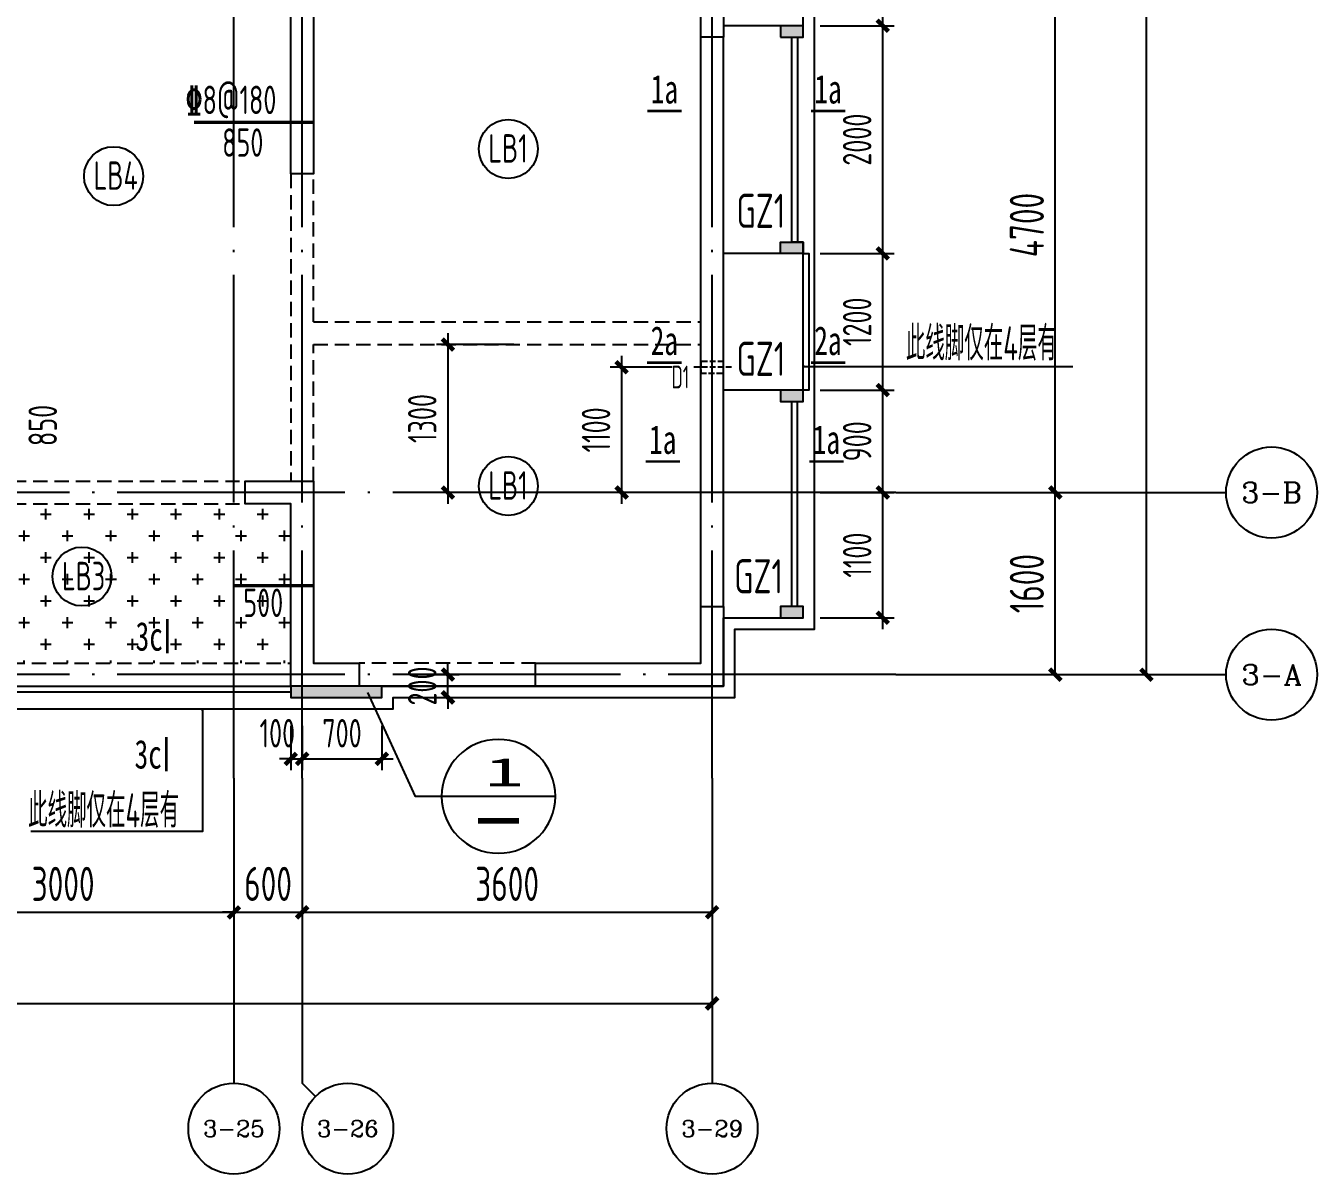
# Model space of a CAD drawing. Extents: x -173820 to 521180, y -715739 to 158231.
# Drawn here: x 36728 to 48070, y 3092 to 13181 of the extents above; entities that cross this region are included whole.
import ezdxf
from ezdxf.enums import TextEntityAlignment as Align

# ---------------------------------------------------------------- set-up
doc = ezdxf.new("R2010")
doc.units = 0
doc.header["$LTSCALE"] = 1000
for name, pattern in [('CONTINOUS', [0]), ('DASH', [0.35, 0.25, -0.1]), ('DOTE', [2.42, 2, -0.2, 0.02, -0.2]), ('HIDDEN2', [0.1875, 0.125, -0.0625])]:
    doc.linetypes.add(name, pattern=pattern)
for name, color, linetype in [('A-外装饰线脚', 7, 'Continuous'), ('A-线脚看线', 9, 'Continuous'), ('A-设备穿墙洞', 161, 'Continuous'), ('AXIS', 1, 'DOTE'), ('AXIS_TEXT', 7, 'Continuous'), ('DIM', 3, 'Continuous'), ('DIM1', 3, 'Continuous'), ('填充', 8, 'Continuous'), ('墙', 6, 'Continuous'), ('挑板', 3, 'Continuous'), ('板筋', 6, 'Continuous'), ('柱', 2, 'Continuous'), ('梁', 4, 'HIDDEN2'), ('模板线', 3, 'Continuous'), ('详图索引', 3, 'Continuous'), ('钢筋_文字', 7, 'Continuous'), ('钢筋长度标注', 7, 'Continuous')]:
    doc.layers.add(name, color=color, linetype=linetype)
doc.styles.add('_TCH_AXIS', font='COMPLEX', dxfattribs={"bigfont": 'GBCBIG'})
doc.styles.add('COMPLEX', font='COMPLEX')
doc.styles.add('TSSD_BOLD', font='tssdeng2.shx', dxfattribs={"width": 0.7, "height": 250, "bigfont": 'CHINA.shx'})
doc.styles.add('TSSD_Dimension', font='tssdeng.shx', dxfattribs={"width": 0.7, "bigfont": 'Hztxt.shx'})
doc.styles.add('zzt', font='tssdeng.shx', dxfattribs={"width": 0.7, "height": 300, "bigfont": 'tssdchn.shx'})
doc.styles.add('钢筋', font='tssdeng.shx', dxfattribs={"width": 0.7, "height": 250, "bigfont": 'tssdchn.shx'})
doc.styles.add('钢筋长度', font='tssdeng.shx', dxfattribs={"width": 0.7, "height": 300, "bigfont": 'tssdchn.shx'})
doc.styles.add('黑体', font='simhei.ttf', dxfattribs={"width": 0.8})
doc.dimstyles.new('DIM_1_100', dxfattribs={"dimtxt": 300, "dimasz": 100, "dimexe": 200, "dimexo": 50, "dimgap": 100, "dimtad": 1, "dimdec": 0, "dimzin": 0, "dimdsep": 46, "dimtxsty": 'zzt', "dimblk": 'ARCHTICK', "dimcen": 0, "dimclrt": 7, "dimadec": 0, "dimazin": 0, "dimtfac": 1, "dimtdec": 0, "dimtix": 1, "dimtmove": 2, "dimatfit": 0, "dimldrblk": 'ARCHTICK', "dimfxl": 0, "dimtolj": 1, "dimarcsym": 0})
doc.dimstyles.new('TSSD_100_100', dxfattribs={"dimtxt": 250, "dimasz": 100, "dimexe": 100, "dimexo": 250, "dimgap": 100, "dimtad": 1, "dimdec": 0, "dimzin": 0, "dimdsep": 46, "dimtxsty": 'TSSD_Dimension', "dimblk": 'ARCHTICK', "dimcen": 0, "dimdle": 100, "dimclrd": 3, "dimclre": 3, "dimclrt": 7, "dimadec": 0, "dimazin": 0, "dimtfac": 1, "dimtdec": 0, "dimtix": 1, "dimtmove": 2, "dimatfit": 3, "dimfxl": 0, "dimtolj": 1, "dimtzin": 0, "dimarcsym": 0})

# ---------------------------------------------------------------- blocks, each defined once
blk = doc.blocks.new('_ArchTick')
at = {"color": 4, "linetype": 'ByBlock', "const_width": 0.4}
blk.add_lwpolyline([(-0.5, -0.5), (0.5, 0.5)], dxfattribs=at)
blk = doc.blocks.new('*D1856')
at = {"layer": 'Defpoints', "color": 0}
for p in [(41265, 10381), (40435, 9081), (41265, 9081)]:
    blk.add_point(p, dxfattribs=at)
at = {"layer": 'DIM', "color": 3, "lineweight": -2}
for p, q in [((40435, 10481), (40435, 8981)), ((41015, 10381), (40335, 10381)), ((41015, 9081), (40335, 9081))]:
    blk.add_line(p, q, dxfattribs=at)
at = {"layer": 'DIM', "color": 3, "lineweight": -2, "xscale": 100, "yscale": 100, "zscale": 100}
for p, rotation in [((40435, 10381), 90), ((40435, 9081), 270)]:
    blk.add_blockref('_ArchTick', p, dxfattribs=dict(at, rotation=rotation))
at = {"layer": 'DIM', "color": 7, "insert": (40210, 9731), "char_height": 250, "attachment_point": 5, "rotation": 90, "style": 'TSSD_Dimension'}
blk.add_mtext('\\A1;1300', dxfattribs=at)
blk = doc.blocks.new('*D1901')
at = {"layer": 'Defpoints', "color": 0}
for p in [(43455, 9081), (44255, 9081), (43455, 7981)]:
    blk.add_point(p, dxfattribs=at)
at = {"layer": 'DIM', "color": 3, "lineweight": -2}
for p, q in [((43705, 9081), (44355, 9081)), ((44255, 7881), (44255, 9181)), ((43705, 7981), (44355, 7981))]:
    blk.add_line(p, q, dxfattribs=at)
at = {"layer": 'DIM', "color": 3, "lineweight": -2, "xscale": 100, "yscale": 100, "zscale": 100}
for p, rotation in [((44255, 9081), 90), ((44255, 7981), 270)]:
    blk.add_blockref('_ArchTick', p, dxfattribs=dict(at, rotation=rotation))
at = {"layer": 'DIM', "color": 7, "insert": (44030, 8531), "char_height": 250, "attachment_point": 5, "rotation": 90, "style": 'TSSD_Dimension'}
blk.add_mtext('\\A1;1100', dxfattribs=at)
blk = doc.blocks.new('*D1902')
at = {"layer": 'Defpoints', "color": 0}
for p in [(43455, 9981), (44255, 9981), (43455, 9081)]:
    blk.add_point(p, dxfattribs=at)
at = {"layer": 'DIM', "color": 3, "lineweight": -2}
for p, q in [((44255, 8981), (44255, 10081)), ((43705, 9981), (44355, 9981)), ((43705, 9081), (44355, 9081))]:
    blk.add_line(p, q, dxfattribs=at)
at = {"layer": 'DIM', "color": 3, "lineweight": -2, "xscale": 100, "yscale": 100, "zscale": 100}
for p, rotation in [((44255, 9981), 90), ((44255, 9081), 270)]:
    blk.add_blockref('_ArchTick', p, dxfattribs=dict(at, rotation=rotation))
at = {"layer": 'DIM', "color": 7, "insert": (44030, 9531), "char_height": 250, "attachment_point": 5, "rotation": 90, "style": 'TSSD_Dimension'}
blk.add_mtext('\\A1;900', dxfattribs=at)
blk = doc.blocks.new('*D1918')
at = {"layer": 'Defpoints', "color": 0}
for p in [(39055, 7281), (39155, 7281), (39155, 6741)]:
    blk.add_point(p, dxfattribs=at)
at = {"layer": 'DIM', "color": 3, "lineweight": -2}
for p, q in [((39055, 7031), (39055, 6641)), ((39155, 7031), (39155, 6641)), ((39055, 6741), (38955, 6741)), ((39055, 6741), (39155, 6741)), ((39155, 6741), (39255, 6741))]:
    blk.add_line(p, q, dxfattribs=at)
at = {"layer": 'DIM', "color": 3, "lineweight": -2, "xscale": 100, "yscale": 100, "zscale": 100}
blk.add_blockref('_ArchTick', (39055, 6741), dxfattribs=at)
at = {"layer": 'DIM', "color": 3, "lineweight": -2, "xscale": 100, "yscale": 100, "zscale": 100, "rotation": 180}
blk.add_blockref('_ArchTick', (39155, 6741), dxfattribs=at)
at = {"layer": 'DIM', "color": 7, "insert": (38937, 6966), "char_height": 250, "attachment_point": 5, "style": 'TSSD_Dimension'}
blk.add_mtext('\\A1;100', dxfattribs=at)
blk = doc.blocks.new('*D1919')
at = {"layer": 'Defpoints', "color": 0}
for p in [(39155, 7281), (39855, 7281), (39855, 6741)]:
    blk.add_point(p, dxfattribs=at)
at = {"layer": 'DIM', "color": 3, "lineweight": -2}
for p, q in [((39155, 7031), (39155, 6641)), ((39855, 7031), (39855, 6641)), ((39055, 6741), (39955, 6741))]:
    blk.add_line(p, q, dxfattribs=at)
at = {"layer": 'DIM', "color": 3, "lineweight": -2, "xscale": 100, "yscale": 100, "zscale": 100, "rotation": 180}
blk.add_blockref('_ArchTick', (39155, 6741), dxfattribs=at)
at = {"layer": 'DIM', "color": 3, "lineweight": -2, "xscale": 100, "yscale": 100, "zscale": 100}
blk.add_blockref('_ArchTick', (39855, 6741), dxfattribs=at)
at = {"layer": 'DIM', "color": 7, "insert": (39505, 6966), "char_height": 250, "attachment_point": 5, "style": 'TSSD_Dimension'}
blk.add_mtext('\\A1;700', dxfattribs=at)
blk = doc.blocks.new('*D1920')
at = {"layer": 'Defpoints', "color": 0}
for p in [(39855, 7481), (40435, 7481), (39855, 7281)]:
    blk.add_point(p, dxfattribs=at)
at = {"layer": 'DIM', "color": 3, "lineweight": -2}
for p, q in [((40435, 7481), (40435, 7581)), ((40105, 7481), (40535, 7481)), ((40435, 7281), (40435, 7481)), ((40105, 7281), (40535, 7281)), ((40435, 7281), (40435, 7181))]:
    blk.add_line(p, q, dxfattribs=at)
at = {"layer": 'DIM', "color": 3, "lineweight": -2, "xscale": 100, "yscale": 100, "zscale": 100}
for p, rotation in [((40435, 7481), 270), ((40435, 7281), 90)]:
    blk.add_blockref('_ArchTick', p, dxfattribs=dict(at, rotation=rotation))
at = {"layer": 'DIM', "color": 7, "insert": (40210, 7381), "char_height": 250, "attachment_point": 5, "rotation": 90, "style": 'TSSD_Dimension'}
blk.add_mtext('\\A1;200', dxfattribs=at)
blk = doc.blocks.new('$1469018')
at = {"layer": '模板线', "color": 4, "const_width": 22.7}
for points in [[(295, 1338), (295, 1036)], [(286, 302), (286, 0)]]:
    blk.add_lwpolyline(points, dxfattribs=at)
at = {"layer": '模板线', "color": 0, "style": '黑体', "width": 0.7}
for p in [(136, 1187), (127, 151)]:
    blk.add_text('3c', height=252, dxfattribs=at).set_placement(p, align=Align.MIDDLE_CENTER)
blk = doc.blocks.new('$1676191')
at = {"layer": '模板线', "color": 4, "const_width": 22.7}
for points in [[(0, 0), (302, 0)], [(1438, 0), (1740, 0)]]:
    blk.add_lwpolyline(points, dxfattribs=at)
at = {"layer": '模板线', "color": 0, "style": '黑体', "width": 0.7}
for p in [(151, 193), (1588, 193)]:
    blk.add_text('1a', height=252, dxfattribs=at).set_placement(p, align=Align.MIDDLE_CENTER)
blk = doc.blocks.new('$1710966')
at = {"layer": '模板线', "color": 4, "const_width": 22.7}
for points in [[(0, 0), (302, 0)], [(1438, 0), (1740, 0)]]:
    blk.add_lwpolyline(points, dxfattribs=at)
at = {"layer": '模板线', "color": 0, "style": '黑体', "width": 0.7}
for p in [(151, 193), (1588, 193)]:
    blk.add_text('2a', height=252, dxfattribs=at).set_placement(p, align=Align.MIDDLE_CENTER)
blk = doc.blocks.new('*D1828')
at = {"layer": 'Defpoints', "color": 0}
for p in [(43455, 11181), (44255, 11181), (43455, 9981)]:
    blk.add_point(p, dxfattribs=at)
at = {"layer": 'DIM', "color": 3, "lineweight": -2}
for p, q in [((44255, 9881), (44255, 11281)), ((43705, 11181), (44355, 11181)), ((43705, 9981), (44355, 9981))]:
    blk.add_line(p, q, dxfattribs=at)
at = {"layer": 'DIM', "color": 3, "lineweight": -2, "xscale": 100, "yscale": 100, "zscale": 100}
for p, rotation in [((44255, 11181), 90), ((44255, 9981), 270)]:
    blk.add_blockref('_ArchTick', p, dxfattribs=dict(at, rotation=rotation))
at = {"layer": 'DIM', "color": 7, "insert": (44030, 10581), "char_height": 250, "attachment_point": 5, "rotation": 90, "style": 'TSSD_Dimension'}
blk.add_mtext('\\A1;1200', dxfattribs=at)
blk = doc.blocks.new('*D1829')
at = {"layer": 'Defpoints', "color": 0}
for p in [(43455, 13181), (44255, 13181), (43455, 11181)]:
    blk.add_point(p, dxfattribs=at)
at = {"layer": 'DIM', "color": 3, "lineweight": -2}
for p, q in [((44255, 11081), (44255, 13281)), ((43705, 13181), (44355, 13181)), ((43705, 11181), (44355, 11181))]:
    blk.add_line(p, q, dxfattribs=at)
at = {"layer": 'DIM', "color": 3, "lineweight": -2, "xscale": 100, "yscale": 100, "zscale": 100}
for p, rotation in [((44255, 13181), 90), ((44255, 11181), 270)]:
    blk.add_blockref('_ArchTick', p, dxfattribs=dict(at, rotation=rotation))
at = {"layer": 'DIM', "color": 7, "insert": (44030, 12181), "char_height": 250, "attachment_point": 5, "rotation": 90, "style": 'TSSD_Dimension'}
blk.add_mtext('\\A1;2000', dxfattribs=at)
blk = doc.blocks.new('*D1830')
at = {"layer": 'Defpoints', "color": 0}
for p in [(43455, 13781), (44255, 13781), (43455, 13181)]:
    blk.add_point(p, dxfattribs=at)
at = {"layer": 'DIM', "color": 3, "lineweight": -2}
for p, q in [((44255, 13081), (44255, 13881)), ((43705, 13781), (44355, 13781)), ((43705, 13181), (44355, 13181))]:
    blk.add_line(p, q, dxfattribs=at)
at = {"layer": 'DIM', "color": 3, "lineweight": -2, "xscale": 100, "yscale": 100, "zscale": 100}
for p, rotation in [((44255, 13781), 90), ((44255, 13181), 270)]:
    blk.add_blockref('_ArchTick', p, dxfattribs=dict(at, rotation=rotation))
at = {"layer": 'DIM', "color": 7, "insert": (44030, 13481), "char_height": 250, "attachment_point": 5, "rotation": 90, "style": 'TSSD_Dimension'}
blk.add_mtext('\\A1;600', dxfattribs=at)
blk = doc.blocks.new('详图索引1')
at = {"color": 3, "const_width": 50}
blk.add_lwpolyline([(319, -216), (681, -216)], dxfattribs=at)
at = {"layer": '详图索引', "color": 3}
blk.add_line((0, 0), (1000, 0), dxfattribs=at)
blk.add_circle((500, 0), 500, dxfattribs=at)
at = {"layer": '详图索引', "color": 3, "style": '黑体', "width": 2}
blk.add_attdef('1', text='', height=250, dxfattribs=at).set_placement((468, 213), align=Align.MIDDLE_CENTER)
blk = doc.blocks.new('*D397')
at = {"layer": 'Defpoints', "color": 0}
for p in [(49615, 0), (51015, 0), (49615, -1600)]:
    blk.add_point(p, dxfattribs=at)
at = {"layer": 'DIM1', "color": 0, "lineweight": -2}
for p, q in [((49665, 0), (51215, 0)), ((51015, -1600), (51015, 0)), ((49665, -1600), (51215, -1600))]:
    blk.add_line(p, q, dxfattribs=at)
at = {"layer": 'DIM1', "color": 0, "lineweight": -2, "xscale": 100, "yscale": 100, "zscale": 100}
for p, rotation in [((51015, 0), 90), ((51015, -1600), 270)]:
    blk.add_blockref('_ArchTick', p, dxfattribs=dict(at, rotation=rotation))
at = {"layer": 'DIM1', "color": 7, "insert": (50765, -800), "char_height": 300, "attachment_point": 5, "rotation": 90, "style": 'zzt'}
blk.add_mtext('\\A1;1600', dxfattribs=at)
blk = doc.blocks.new('*D398')
at = {"layer": 'Defpoints', "color": 0}
for p in [(49615, 4700), (51015, 4700), (49615, 0)]:
    blk.add_point(p, dxfattribs=at)
at = {"layer": 'DIM1', "color": 0, "lineweight": -2}
for p, q in [((49665, 4700), (51215, 4700)), ((51015, 0), (51015, 4700)), ((49665, 0), (51215, 0))]:
    blk.add_line(p, q, dxfattribs=at)
at = {"layer": 'DIM1', "color": 0, "lineweight": -2, "xscale": 100, "yscale": 100, "zscale": 100}
for p, rotation in [((51015, 4700), 90), ((51015, 0), 270)]:
    blk.add_blockref('_ArchTick', p, dxfattribs=dict(at, rotation=rotation))
at = {"layer": 'DIM1', "color": 7, "insert": (50765, 2350), "char_height": 300, "attachment_point": 5, "rotation": 90, "style": 'zzt'}
blk.add_mtext('\\A1;4700', dxfattribs=at)
blk = doc.blocks.new('*D410')
at = {"layer": 'Defpoints', "color": 0}
for p in [(49615, 20100), (51815, 20100), (49615, -1600)]:
    blk.add_point(p, dxfattribs=at)
at = {"layer": 'DIM1', "color": 0, "lineweight": -2}
for p, q in [((49665, 20100), (52015, 20100)), ((51815, -1600), (51815, 20100)), ((49665, -1600), (52015, -1600))]:
    blk.add_line(p, q, dxfattribs=at)
at = {"layer": 'DIM1', "color": 0, "lineweight": -2, "xscale": 100, "yscale": 100, "zscale": 100}
for p, rotation in [((51815, 20100), 90), ((51815, -1600), 270)]:
    blk.add_blockref('_ArchTick', p, dxfattribs=dict(at, rotation=rotation))
at = {"layer": 'DIM1', "color": 7, "insert": (51565, 9250), "char_height": 300, "attachment_point": 5, "rotation": 90, "style": 'zzt'}
blk.add_mtext('\\A1;21700', dxfattribs=at)
blk = doc.blocks.new('*D443')
at = {"layer": 'Defpoints', "color": 0}
for p in [(40800, -2508), (43800, -2508), (43800, -3688)]:
    blk.add_point(p, dxfattribs=at)
at = {"layer": 'DIM1', "color": 0, "lineweight": -2}
for p, q in [((40800, -2558), (40800, -3888)), ((43800, -2558), (43800, -3888)), ((40800, -3688), (43800, -3688))]:
    blk.add_line(p, q, dxfattribs=at)
at = {"layer": 'DIM1', "color": 0, "lineweight": -2, "xscale": 100, "yscale": 100, "zscale": 100, "rotation": 180}
blk.add_blockref('_ArchTick', (40800, -3688), dxfattribs=at)
at = {"layer": 'DIM1', "color": 0, "lineweight": -2, "xscale": 100, "yscale": 100, "zscale": 100}
blk.add_blockref('_ArchTick', (43800, -3688), dxfattribs=at)
at = {"layer": 'DIM1', "color": 7, "insert": (42300, -3438), "char_height": 300, "attachment_point": 5, "style": 'zzt'}
blk.add_mtext('\\A1;3000', dxfattribs=at)
blk = doc.blocks.new('*D444')
at = {"layer": 'Defpoints', "color": 0}
for p in [(43800, -2508), (44400, -2508), (44400, -3688)]:
    blk.add_point(p, dxfattribs=at)
at = {"layer": 'DIM1', "color": 0, "lineweight": -2}
for p, q in [((43800, -2558), (43800, -3888)), ((44400, -2558), (44400, -3888)), ((43800, -3688), (43700, -3688)), ((43800, -3688), (44400, -3688)), ((44400, -3688), (44500, -3688))]:
    blk.add_line(p, q, dxfattribs=at)
at = {"layer": 'DIM1', "color": 0, "lineweight": -2, "xscale": 100, "yscale": 100, "zscale": 100}
blk.add_blockref('_ArchTick', (43800, -3688), dxfattribs=at)
at = {"layer": 'DIM1', "color": 0, "lineweight": -2, "xscale": 100, "yscale": 100, "zscale": 100, "rotation": 180}
blk.add_blockref('_ArchTick', (44400, -3688), dxfattribs=at)
at = {"layer": 'DIM1', "color": 7, "insert": (44100, -3438), "char_height": 300, "attachment_point": 5, "style": 'zzt'}
blk.add_mtext('\\A1;600', dxfattribs=at)
blk = doc.blocks.new('*D445')
at = {"layer": 'Defpoints', "color": 0}
for p in [(44400, -2508), (48000, -2508), (48000, -3688)]:
    blk.add_point(p, dxfattribs=at)
at = {"layer": 'DIM1', "color": 0, "lineweight": -2}
for p, q in [((44400, -2558), (44400, -3888)), ((48000, -2558), (48000, -3888)), ((44400, -3688), (48000, -3688))]:
    blk.add_line(p, q, dxfattribs=at)
at = {"layer": 'DIM1', "color": 0, "lineweight": -2, "xscale": 100, "yscale": 100, "zscale": 100, "rotation": 180}
blk.add_blockref('_ArchTick', (44400, -3688), dxfattribs=at)
at = {"layer": 'DIM1', "color": 0, "lineweight": -2, "xscale": 100, "yscale": 100, "zscale": 100}
blk.add_blockref('_ArchTick', (48000, -3688), dxfattribs=at)
at = {"layer": 'DIM1', "color": 7, "insert": (46200, -3438), "char_height": 300, "attachment_point": 5, "style": 'zzt'}
blk.add_mtext('\\A1;3600', dxfattribs=at)
blk = doc.blocks.new('*D446')
at = {"layer": 'Defpoints', "color": 0}
for p in [(0, -2508), (48000, -2508), (48000, -4488)]:
    blk.add_point(p, dxfattribs=at)
at = {"layer": 'DIM1', "color": 0, "lineweight": -2}
for p, q in [((0, -2558), (0, -4688)), ((48000, -2558), (48000, -4688)), ((0, -4488), (48000, -4488))]:
    blk.add_line(p, q, dxfattribs=at)
at = {"layer": 'DIM1', "color": 0, "lineweight": -2, "xscale": 100, "yscale": 100, "zscale": 100, "rotation": 180}
blk.add_blockref('_ArchTick', (0, -4488), dxfattribs=at)
at = {"layer": 'DIM1', "color": 0, "lineweight": -2, "xscale": 100, "yscale": 100, "zscale": 100}
blk.add_blockref('_ArchTick', (48000, -4488), dxfattribs=at)
at = {"layer": 'DIM1', "color": 7, "insert": (24000, -4238), "char_height": 300, "attachment_point": 5, "style": 'zzt'}
blk.add_mtext('\\A1;48000', dxfattribs=at)
blk = doc.blocks.new('_AXISO')
at = {"color": 3}
blk.add_circle((0, 0), 0.5, dxfattribs=at)
at = {"layer": 'AXIS_TEXT', "color": 3, "style": 'COMPLEX', "width": 1.041667}
blk.add_attdef('A', text='', height=0.56, dxfattribs=at).set_placement((-0.25, -0.28), (0.25, -0.28), align=Align.FIT)
blk = doc.blocks.new('$1466424')
at = {"layer": '板筋', "const_width": 30}
for points in [[(43550, 4955), (44600, 4955)], [(43900, 885), (44600, 885)]]:
    blk.add_lwpolyline(points, dxfattribs=at)
at = {"layer": '钢筋_文字'}
for centre in [(46310, 4722, 0), (42843, 4483, 0), (46310, 1761, 0), (42565, 966, 0)]:
    blk.add_circle(centre, 259, dxfattribs=at)
at = {"layer": '钢筋_文字', "color": 7, "linetype": 'Continuous', "style": '钢筋', "width": 0.7}
blk.add_text('%%1328@180', height=250, dxfattribs=at).set_placement((43475, 5028, 0))
at = {"layer": '钢筋_文字', "style": 'TSSD_BOLD', "width": 0.7}
for s, p in [('LB1', (46135, 4602, 0)), ('LB4', (42668, 4363, 0)), ('LB1', (46135, 1641, 0)), ('LB3', (42390, 845, 0))]:
    blk.add_text(s, height=250, dxfattribs=at).set_placement(p)
at = {"layer": '钢筋长度标注', "style": '钢筋长度', "width": 0.7}
for s, p in [('850', (43797, 4653)), ('500', (43983, 610))]:
    blk.add_text(s, height=250, dxfattribs=at).set_placement(p)
blk.add_text('850', height=250, rotation=90, dxfattribs=at).set_placement((42346, 2112))
blk = doc.blocks.new('$133032')
at = {"layer": '挑板'}
for points in [[(41000, 100), (44400, 100), (44400, 0), (45200, 0), (45200, 100), (48200, 100), (48200, 700), (48900, 700), (48900, 800), (48800, 800), (48800, 2600), (48900, 2600), (48900, 4000), (48800, 4000), (48800, 5800), (48900, 5800), (48900, 7200)], [(48900, 5900), (48200, 5900)], [(48900, 3900), (48200, 3900)], [(48900, 2700), (48200, 2700)]]:
    blk.add_lwpolyline(points, dxfattribs=at)
blk = doc.blocks.new('$1839168')
at = {"layer": '柱'}
blk.add_hatch(color=8, dxfattribs=at).paths.add_polyline_path([(0, 200), (0, 0), (100, 0), (100, 200)])
at = {"layer": '柱', "color": 3, "elevation": 0}
blk.add_lwpolyline([(0, 200), (0, 0), (100, 0), (100, 200)], close=True, dxfattribs=at)
blk = doc.blocks.new('$1691164')
at = {"layer": '柱'}
blk.add_hatch(color=8, dxfattribs=at).paths.add_polyline_path([(0, 0), (100, 0), (100, 200), (0, 200)])
at = {"layer": '柱', "color": 3, "elevation": 0}
blk.add_lwpolyline([(100, 200), (0, 200), (0, 0), (100, 0), (100, 0), (100, 0)], close=True, dxfattribs=at)
blk = doc.blocks.new('$1222607')
at = {"layer": '柱', "rotation": 90}
for name, p in [('$1839168', (48900, 5800, 0)), ('$1691164', (48900, 2600, 0)), ('$1839168', (48900, 700, 0))]:
    blk.add_blockref(name, p, dxfattribs=at)
at = {"layer": '柱', "xscale": -1, "rotation": 90}
blk.add_blockref('$1691164', (48900, 4000, 0), dxfattribs=at)
blk = doc.blocks.new('$1413619')
at = {"layer": 'A-线脚看线', "color": 5, "elevation": 0}
for points in [[(48900, 5750), (48900, 3950)], [(48950, 3850), (49000, 3850), (49000, 2650), (48950, 2650)], [(48900, 750), (48900, 2550)], [(41050, 0), (44450, 0)]]:
    blk.add_lwpolyline(points, dxfattribs=at)
blk = doc.blocks.new('*D11680')
at = {"layer": 'Defpoints', "color": 0}
for p in [(48900, 1648), (48206, 548), (48900, 548, 0)]:
    blk.add_point(p, dxfattribs=at)
at = {"layer": 'DIM1', "color": 3, "lineweight": -2}
for p, q in [((48206, 1748), (48206, 448)), ((48650, 1648), (48106, 1648)), ((48650, 548), (48106, 548))]:
    blk.add_line(p, q, dxfattribs=at)
at = {"layer": 'DIM1', "color": 3, "lineweight": -2, "xscale": 100, "yscale": 100, "zscale": 100}
for p, rotation in [((48206, 1648), 90), ((48206, 548), 270)]:
    blk.add_blockref('_ArchTick', p, dxfattribs=dict(at, rotation=rotation))
at = {"layer": 'DIM1', "color": 7, "insert": (47981, 1098), "char_height": 250, "attachment_point": 5, "rotation": 90, "style": 'TSSD_Dimension'}
blk.add_mtext('\\A1;1100', dxfattribs=at)
blk = doc.blocks.new('$1783196')
at = {"layer": 'AXIS'}
for p, q in [((53234.9, 3480), (53234.9, 27859.5)), ((49034.9, 3480), (49034.9, 15688.3)), ((49634.9, 3480), (49634.9, 11688.3)), ((54849.9, 5988.3), (4360, 5988.3)), ((54849.9, 4388.3), (4360, 4388.3))]:
    blk.add_line(p, q, dxfattribs=at)
at = {"layer": 'DIM1'}
for p, q in [((54849.9, 5988.3), (57749.9, 5988.3)), ((54849.9, 4388.3), (57749.9, 4388.3)), ((49034.9, 3480), (49034.9, 800)), ((49634.9, 3480), (49634.9, 800)), ((53234.9, 3480), (53234.9, 800)), ((49752, 682.8), (49634.9, 800))]:
    blk.add_line(p, q, dxfattribs=at)
ref = blk.add_blockref('_AXISO', (58149.9, 5988.3), dxfattribs=dict(at, xscale=800, yscale=800, zscale=800))
ref.add_attrib('A', '3-B', dxfattribs={"layer": 'AXIS_TEXT', "height": 179.65, "style": '_TCH_AXIS'}).set_placement((57884.7, 5898.5), (58415.1, 5898.5), align=Align.FIT)
ref = blk.add_blockref('_AXISO', (58149.9, 4388.3), dxfattribs=dict(at, xscale=800, yscale=800, zscale=800))
ref.add_attrib('A', '3-A', dxfattribs={"layer": 'AXIS_TEXT', "height": 177.09, "style": '_TCH_AXIS'}).set_placement((57884.3, 4299.8), (58415.5, 4299.8), align=Align.FIT)
ref = blk.add_blockref('_AXISO', (49034.9, 400), dxfattribs=dict(at, xscale=800, yscale=800, zscale=800))
ref.add_attrib('A', '3-25', dxfattribs={"layer": 'AXIS_TEXT', "height": 143.86, "style": '_TCH_AXIS'}).set_placement((48764.3, 328.1), (49305.5, 328.1), align=Align.FIT)
ref = blk.add_blockref('_AXISO', (50034.9, 400), dxfattribs=dict(at, xscale=800, yscale=800, zscale=800))
ref.add_attrib('A', '3-26', dxfattribs={"layer": 'AXIS_TEXT', "height": 143.86, "style": '_TCH_AXIS'}).set_placement((49764.3, 328.1), (50305.5, 328.1), align=Align.FIT)
ref = blk.add_blockref('_AXISO', (53234.9, 400), dxfattribs=dict(at, xscale=800, yscale=800, zscale=800))
ref.add_attrib('A', '3-29', dxfattribs={"layer": 'AXIS_TEXT', "height": 143.86, "style": '_TCH_AXIS'}).set_placement((52964.3, 328.1), (53505.5, 328.1), align=Align.FIT)
for p1, p2, distance, picture, middle in [((54849.9, 4388.3), (54849.9, 26088.3), -2200, '*D410', (56799.9, 15238.3)), ((54849.9, 5988.3), (54849.9, 10688.3), -1400, '*D398', (55999.9, 8338.3)), ((54849.9, 4388.3), (54849.9, 5988.3), -1400, '*D397', (55999.9, 5188.3)), ((5234.9, 3480), (53234.9, 3480), -1980, '*D446', (29234.9, 1750)), ((46034.9, 3480), (49034.9, 3480), -1180, '*D443', (47534.9, 2550)), ((49034.9, 3480), (49634.9, 3480), -1180, '*D444', (49334.9, 2550)), ((49634.9, 3480), (53234.9, 3480), -1180, '*D445', (51434.9, 2550))]:
    dim = blk.add_aligned_dim(p1=p1, p2=p2, distance=distance, dimstyle='DIM_1_100', dxfattribs=at)
    dim.commit()
    dim.dimension.update_dxf_attribs({"geometry": picture, "text_midpoint": middle, "insert": (5234.9, 5988.3)})
blk = doc.blocks.new('$1186913')
at = {"layer": 'A-设备穿墙洞', "linetype": 'DASH', "ltscale": 0.2}
blk.add_lwpolyline([(49171.5, 1647.8), (48833, 1647.8)], dxfattribs=at)
blk.add_lwpolyline([(48900.2, 1697.8), (48900.2, 1597.8), (49100.2, 1597.8), (49100.2, 1697.8)], close=True, dxfattribs=at)
at = {"layer": 'A-设备穿墙洞', "color": 7, "linetype": 'DASH', "ltscale": 0.2, "style": 'zzt', "width": 0.6}
blk.add_text('D1', height=200, dxfattribs=at).set_placement((48644.6, 1462.6))
at = {"layer": 'DIM1'}
dim = blk.add_linear_dim(base=(48206.5, 547.9), p1=(48900.2, 1647.8), p2=(48900.2, 547.9, 0), angle=90, dimstyle='TSSD_100_100', dxfattribs=at)
dim.commit()
dim.dimension.update_dxf_attribs({"geometry": '*D11680', "text_midpoint": (47981.5, 1097.8)})

msp = doc.modelspace()

# ---------------------------------------------------------------- hatches: boundary and pattern name
at = {"layer": '填充', "linetype": 'Continuous'}
h = msp.add_hatch(dxfattribs=at)
h.set_pattern_fill('CROSS', color=256, scale=30, style=0)
h.set_pattern_definition([(0, (-5244.65, 9080.82), (190.5, 190.5), [95.25, -285.75]), (90, (-5197.03, 9033.2), (-190.5, 190.5), [95.25, -285.75])])
h.paths.add_polyline_path([(35855.3, 8980.8), (35655.3, 8980.8), (35655.3, 7580.8), (39055.3, 7580.8), (39055.3, 8980.8), (38655.3, 8980.8)])
at = {"layer": '填充'}
msp.add_hatch(color=256, dxfattribs=at).paths.add_polyline_path([(39855.3, 7280.8), (39855.3, 7380.8), (39655.3, 7380.8), (39255.3, 7380.8), (39055.3, 7380.8), (39055.3, 7280.8)])

# ---------------------------------------------------------------- linework, layer by layer
at = {"layer": 'A-外装饰线脚', "color": 23, "elevation": 0}
for points in [[(35805.3, 7180.8), (39955.3, 7180.8), (39955.3, 7280.8), (42955.3, 7280.8), (42955.3, 7880.8), (43655.3, 7880.8), (43655.3, 14580.8), (42955.3, 14580.8), (42955.3, 17880.8), (38755.3, 17880.8), (38755.3, 18580.8), (41655.3, 18580.8), (41655.3, 22080.8), (41255.3, 22080.8), (41255.3, 28480.8), (40555.3, 28480.8), (40555.3, 29380.8), (30255.3, 29380.8), (30255.3, 26580.8), (18655.3, 26580.8), (18655.3, 23380.8)], [(39055.3, 7380.8), (39055.3, 7280.8), (39855.3, 7280.8), (39855.3, 7380.8)]]:
    msp.add_lwpolyline(points, dxfattribs=at)
at = {"layer": '墙', "elevation": 0}
for points in [[(42855.3, 14730.8), (42855.3, 13080.8), (42655.3, 13080.8), (42655.3, 13680.8), (42255.3, 13680.8), (42255.3, 13880.8), (42655.3, 13880.8), (42655.3, 14730.8)], [(39055.3, 13880.8), (39255.3, 13880.8), (39255.3, 11880.8), (39055.3, 11880.8), (39055.3, 13680.8)], [(39655.3, 7380.8), (39255.3, 7380.8), (39055.3, 7380.8), (39055.3, 8980.8), (38655.3, 8980.8), (38655.3, 9180.8), (39255.3, 9180.8), (39255.3, 7580.8), (39655.3, 7580.8)], [(42855.3, 8080.8), (42855.3, 7380.8), (41205.3, 7380.8), (41205.3, 7580.8), (42655.3, 7580.8), (42655.3, 8080.8)]]:
    msp.add_lwpolyline(points, close=True, dxfattribs=at)
at = {"layer": '梁', "linetype": 'Continuous'}
for p, q in [((42655.3, 8080.8, 0), (42655.3, 13080.8, 0)), ((42855.3, 8080.8, 0), (42855.3, 13080.8, 0)), ((32055.3, 7380.8, 0), (39055.3, 7380.8, 0)), ((41205.3, 7380.8, 0), (39655.3, 7380.8, 0))]:
    msp.add_line(p, q, dxfattribs=at)
at = {"layer": '梁'}
for p, q in [((39055.3, 11880.8, 0), (39055.3, 9180.8, 0)), ((39255.3, 10580.8, 0), (39255.3, 11880.8, 0)), ((39255.3, 10580.8, 0), (42655.3, 10580.8, 0)), ((39255.3, 10380.8, 0), (42655.3, 10380.8, 0)), ((39255.3, 9180.8, 0), (39255.3, 10380.8, 0)), ((35855.3, 9180.8, 0), (38655.3, 9180.8, 0)), ((35855.3, 8980.8, 0), (38655.3, 8980.8, 0)), ((35655.3, 7580.8, 0), (39055.3, 7580.8, 0)), ((41205.3, 7580.8, 0), (39655.3, 7580.8, 0))]:
    msp.add_line(p, q, dxfattribs=at)
at = {"layer": '模板线', "elevation": 0}
msp.add_lwpolyline([(40379.1, 6411.7), (40150.3, 6411.7), (39732.7, 7323.6)], dxfattribs=at)
at = {"layer": '钢筋_文字', "const_width": 13.3, "elevation": 0}
for points in [[(43557.6, 10194.5, 1), (43557.6, 10181.1, 1)], [(38278.7, 7180.8, 1), (38278.7, 7167.5, 1)]]:
    msp.add_lwpolyline(points, format="xyb", close=True, dxfattribs=at)
at = {"layer": '钢筋_文字', "elevation": 0}
for points in [[(45922.8, 10184.2), (43555.3, 10184.2)], [(38278.7, 7177.1), (38278.7, 6103.8), (36770.9, 6103.8)]]:
    msp.add_lwpolyline(points, dxfattribs=at)

# ---------------------------------------------------------------- block references
at = {"layer": 'A-设备穿墙洞'}
msp.add_blockref('$1186913', (-6244.8, 8533), dxfattribs=at)
at = {"layer": '填充', "linetype": 'Continuous'}
msp.add_blockref('$1783196', (-10479.5, 3092.5, 0), dxfattribs=at)
at = {"layer": '挑板'}
for name, p in [('$133032', (-5344.7, 7280.8, 0)), ('$1413619', (-5394.7, 7330.8))]:
    msp.add_blockref(name, p, dxfattribs=at)
at = {"layer": '柱'}
msp.add_blockref('$1222607', (-5344.7, 7280.8, 0), dxfattribs=at)
at = {"layer": '模板线'}
for name, p in [('$1676191', (42186.1, 12432, 0)), ('$1710966', (42185, 10222.4, 0)), ('$1676191', (42171.3, 9353.7, 0)), ('$1469018', (37675.9, 6630.7, 0))]:
    msp.add_blockref(name, p, dxfattribs=at)
ref = msp.add_blockref('详图索引1', (41379.1, 6411.7, 0), dxfattribs=dict(at, xscale=-1))
ref.add_attrib('1', '1', dxfattribs={"layer": '详图索引', "color": 3, "height": 250, "style": '黑体', "width": 2}).set_placement((40930.7, 6624.5, 0), align=Align.MIDDLE_CENTER)
at = {"layer": '钢筋长度标注'}
msp.add_blockref('$1466424', (-5344.7, 7377.1, 0), dxfattribs=at)

# ---------------------------------------------------------------- texts
at = {"layer": '模板线', "color": 7, "linetype": 'CONTINOUS', "style": 'zzt', "width": 0.7}
for p in [(42969.4, 11405.3, 0), (42969.4, 10105.3, 0), (42949.3, 8195.3, 0)]:
    msp.add_text('GZ1', height=300, dxfattribs=at).set_placement(p)
at = {"layer": '钢筋_文字', "style": 'zzt', "width": 0.6}
for p in [(44457.8, 10241.2, 0), (36747.8, 6137.7, 0)]:
    msp.add_text('此线脚仅在4层有', height=300, dxfattribs=at).set_placement(p)

# ---------------------------------------------------------------- dimensions: what is measured, and where the dimension line sits
at = {"layer": 'DIM'}
for base, p1, p2, picture, middle in [((44255.3, 13780.8, 0), (43455.3, 13180.8, 0), (43455.3, 13780.8, 0), '*D1830', (44030.3, 13480.8, 0)), ((44255.3, 13180.8, 0), (43455.3, 11180.8, 0), (43455.3, 13180.8, 0), '*D1829', (44030.3, 12180.8, 0)), ((44255.3, 11180.8, 0), (43455.3, 9980.8, 0), (43455.3, 11180.8, 0), '*D1828', (44030.3, 10580.8, 0)), ((40435.3, 9080.8, 0), (41265.3, 10380.8, 0), (41265.3, 9080.8, 0), '*D1856', (40210.3, 9730.8, 0)), ((44255.3, 9980.8, 0), (43455.3, 9080.8, 0), (43455.3, 9980.8, 0), '*D1902', (44030.3, 9530.8, 0)), ((44255.3, 9080.8, 0), (43455.3, 7980.8, 0), (43455.3, 9080.8, 0), '*D1901', (44030.3, 8530.8, 0)), ((40435.3, 7480.8, 0), (39855.3, 7280.8, 0), (39855.3, 7480.8, 0), '*D1920', (40210.3, 7380.8, 0))]:
    dim = msp.add_linear_dim(base=base, p1=p1, p2=p2, angle=90, dimstyle='TSSD_100_100', dxfattribs=at)
    dim.commit()
    dim.dimension.update_dxf_attribs({"geometry": picture, "text_midpoint": middle})
dim = msp.add_linear_dim(base=(39155.3, 6740.8, 0), p1=(39055.3, 7280.8, 0), p2=(39155.3, 7280.8, 0), dimstyle='TSSD_100_100', dxfattribs=at)
dim.commit()
dim.dimension.update_dxf_attribs({"geometry": '*D1918', "text_midpoint": (38937.1, 6965.8, 0), "dimtype": 160})
dim = msp.add_linear_dim(base=(39855.3, 6740.8, 0), p1=(39155.3, 7280.8, 0), p2=(39855.3, 7280.8, 0), dimstyle='TSSD_100_100', dxfattribs=at)
dim.commit()
dim.dimension.update_dxf_attribs({"geometry": '*D1919', "text_midpoint": (39505.3, 6965.8, 0)})

doc.saveas('drawing.dxf')
